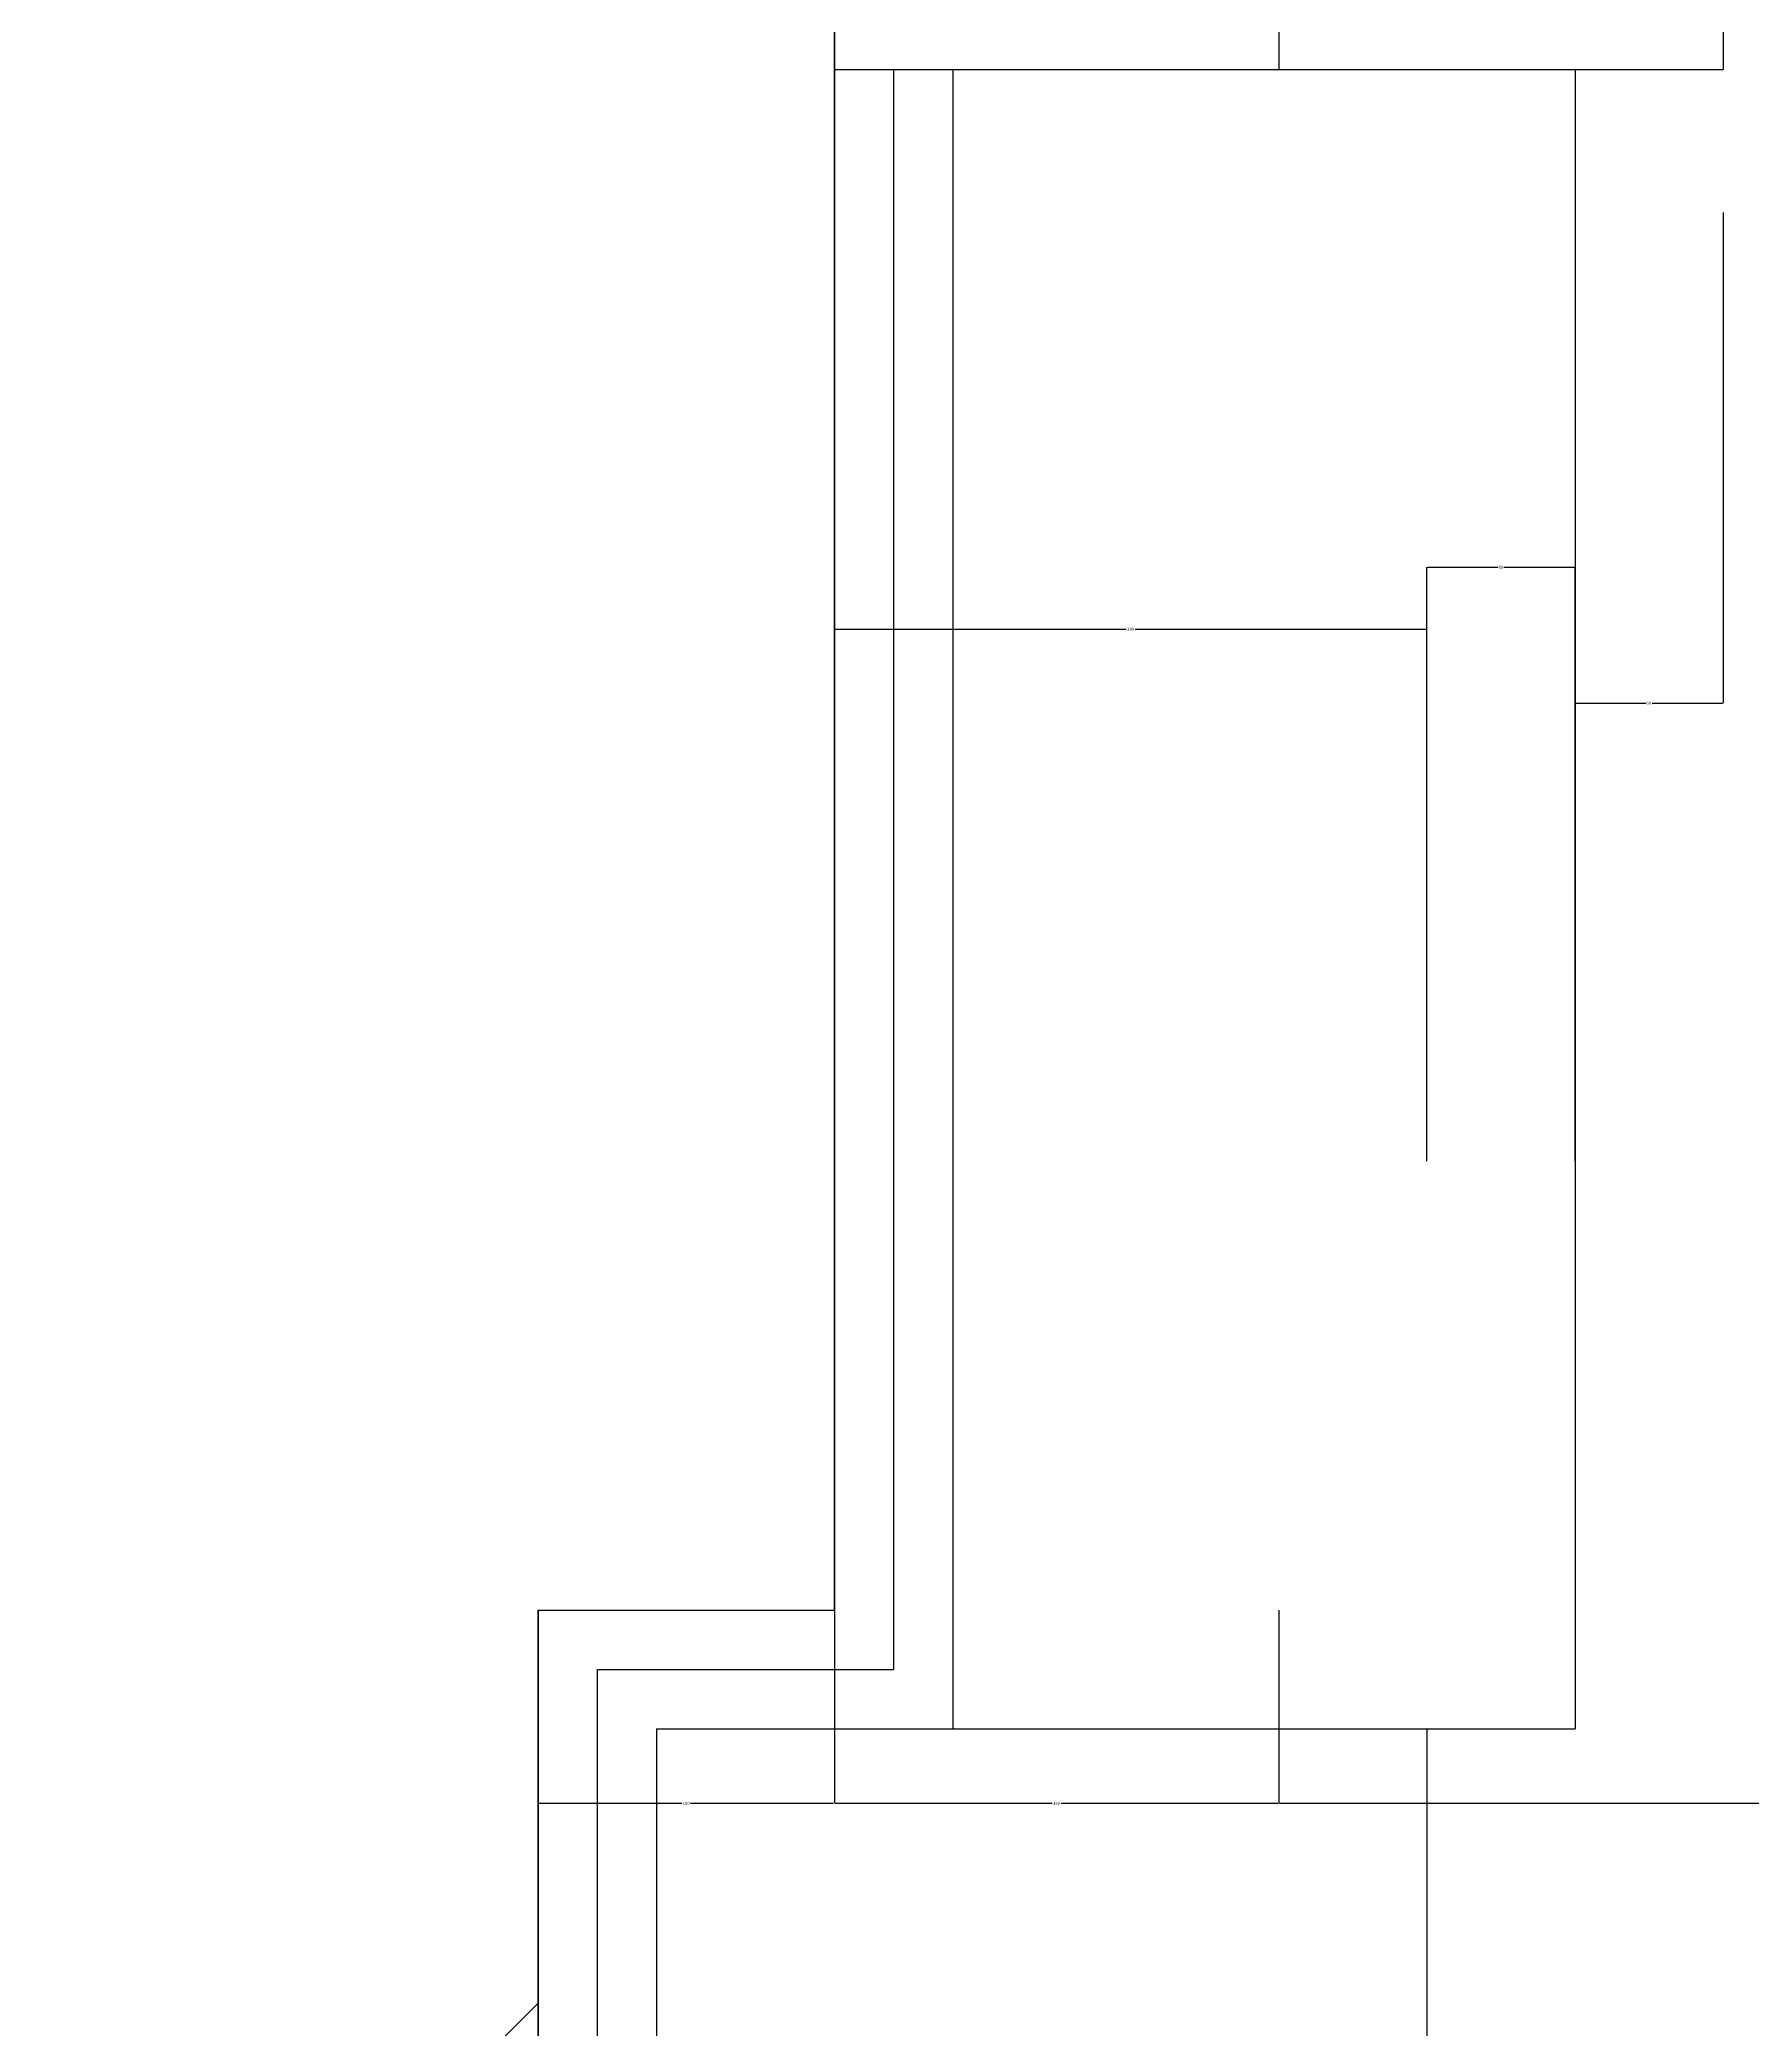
# Model space of a CAD drawing. Header units: metres. Extents: x -2 to 59071, y -2108 to 14272.
# Drawn here: x 55174 to 55751, y 10432 to 11103 of the extents above; entities that cross this region are included whole.
import ezdxf

# ---------------------------------------------------------------- set-up
doc = ezdxf.new("R2010")
doc.units = ezdxf.units.M
for name, color, linetype in [('LAYER1', 254, 'Continuous'), ('PUB_DIM', 3, 'Continuous'), ('PUB_TEXT', 7, 'Continuous'), ('PUB_WALL', 255, 'Continuous'), ('WALL', 255, 'Continuous')]:
    doc.layers.add(name, color=color, linetype=linetype)
doc.dimstyles.get("Standard").update_dxf_attribs({"dimtxt": 2.5, "dimasz": 2.5, "dimexe": 1.25, "dimexo": 0.625, "dimtad": 1, "dimcen": 2.5, "dimazin": 3, "dimtfac": 1, "dimtmove": 0, "dimatfit": 3})

# ---------------------------------------------------------------- blocks, each defined once
blk = doc.blocks.new('*D42')
for p, q in [((55991.96, 10981.78), (55991.96, 10508.25)), ((55591.96, 10573.39), (55591.96, 10508.25)), ((55592.21, 10508.25), (55790.46, 10508.25)), ((55793.46, 10508.25), (55991.71, 10508.25))]:
    blk.add_line(p, q)
at = {"layer": 'Defpoints'}
for p in [(55991.96, 10981.78), (55591.96, 10573.39), (55591.96, 10508.25)]:
    blk.add_point(p, dxfattribs=at)
at = {"layer": 'PUB_DIM', "insert": (55791.96, 10508.25), "char_height": 1, "attachment_point": 5}
blk.add_mtext('400', dxfattribs=at)
blk = doc.blocks.new('*D43')
for p, q in [((55641.96, 10724.98), (55641.96, 10925.4)), ((55642.21, 10925.4), (55665.96, 10925.4)), ((55667.96, 10925.4), (55691.71, 10925.4)), ((55691.96, 10724.98), (55691.96, 10925.4))]:
    blk.add_line(p, q)
at = {"layer": 'Defpoints'}
for p in [(55641.96, 10925.4), (55641.96, 10724.98), (55691.96, 10724.98)]:
    blk.add_point(p, dxfattribs=at)
at = {"layer": 'PUB_DIM', "insert": (55666.96, 10925.4), "char_height": 1, "attachment_point": 5}
blk.add_mtext('50', dxfattribs=at)
blk = doc.blocks.new('*D44')
for p, q in [((55741.96, 11045.08), (55741.96, 10879.49)), ((55691.96, 10829.49), (55691.96, 10879.49)), ((55692.21, 10879.49), (55715.96, 10879.49)), ((55717.96, 10879.49), (55741.71, 10879.49))]:
    blk.add_line(p, q)
at = {"layer": 'Defpoints'}
for p in [(55741.96, 11045.08), (55691.96, 10879.49), (55691.96, 10829.49)]:
    blk.add_point(p, dxfattribs=at)
at = {"layer": 'PUB_DIM', "insert": (55716.96, 10879.49), "char_height": 1, "attachment_point": 5}
blk.add_mtext('50', dxfattribs=at)
blk = doc.blocks.new('*D46')
for p, q in [((55441.96, 10724.98), (55441.96, 10904.49)), ((55442.21, 10904.49), (55540.46, 10904.49)), ((55543.46, 10904.49), (55641.71, 10904.49)), ((55641.96, 10724.98), (55641.96, 10904.49))]:
    blk.add_line(p, q)
at = {"layer": 'Defpoints'}
for p in [(55441.96, 10904.49), (55441.96, 10724.98), (55641.96, 10724.98)]:
    blk.add_point(p, dxfattribs=at)
at = {"layer": 'PUB_DIM', "insert": (55541.96, 10904.49), "char_height": 1, "attachment_point": 5}
blk.add_mtext('200', dxfattribs=at)
blk = doc.blocks.new('*D47')
for p, q in [((55441.96, 10573.39), (55441.96, 10508.25)), ((55591.96, 10573.39), (55591.96, 10508.25)), ((55442.21, 10508.25), (55515.46, 10508.25)), ((55518.46, 10508.25), (55591.71, 10508.25))]:
    blk.add_line(p, q)
at = {"layer": 'Defpoints'}
for p in [(55441.96, 10573.39), (55591.96, 10573.39), (55441.96, 10508.25)]:
    blk.add_point(p, dxfattribs=at)
at = {"layer": 'PUB_DIM', "insert": (55516.96, 10508.25), "char_height": 1, "attachment_point": 5}
blk.add_mtext('150', dxfattribs=at)
blk = doc.blocks.new('*D48')
for p, q in [((55341.96, 10573.39), (55341.96, 10508.25)), ((55441.96, 10573.39), (55441.96, 10508.25)), ((55342.21, 10508.25), (55390.46, 10508.25)), ((55393.46, 10508.25), (55441.71, 10508.25))]:
    blk.add_line(p, q)
at = {"layer": 'Defpoints'}
for p in [(55341.96, 10573.39), (55441.96, 10573.39), (55341.96, 10508.25)]:
    blk.add_point(p, dxfattribs=at)
at = {"layer": 'PUB_DIM', "insert": (55391.96, 10508.25), "char_height": 1, "attachment_point": 5}
blk.add_mtext('100', dxfattribs=at)

msp = doc.modelspace()

# ---------------------------------------------------------------- hatches: boundary and pattern name
at = {"layer": 'PUB_TEXT'}
h = msp.add_hatch(dxfattribs=at)
h.set_pattern_fill('AN31C', scale=1000)
h.set_pattern_definition([(45, (0, 0), (-2245.06, 2245.06), [])])
h.paths.add_polyline_path([(53641.96, 10573.39), (53641.96, 10773.39), (53641.96, 10823.39), (53641.96, 11173.39), (52441.96, 11173.39), (52441.96, 10823.39), (52441.96, 10773.39), (52441.96, 10573.39), (51356.56, 10573.39), (51356.56, 10393.39), (52441.96, 10393.39), (52441.96, 9464.53), (53641.96, 9464.53), (53641.96, 10393.39), (55041.96, 10393.39), (55041.96, 9823.39), (55341.96, 9823.39), (55341.96, 10573.39), (55441.96, 10573.39), (55441.96, 11773.39), (55291.96, 11773.39), (55291.96, 12193.39), (55341.96, 12193.39), (55341.96, 12273.39), (55141.96, 12273.39), (55141.96, 11233.39), (55081.96, 11233.39), (55081.96, 11173.39), (55141.96, 11173.39), (55141.96, 10698.34), (55141.96, 10648.34), (55141.96, 10573.39)])

# ---------------------------------------------------------------- linework, layer by layer
at = {"layer": 'LAYER1'}
for p, q in [((55591.96, 11293.39), (55591.96, 11093.39)), ((55741.96, 11293.39), (55741.96, 11093.39)), ((55441.96, 11093.39), (55591.96, 11093.39)), ((55461.96, 11093.39), (55461.96, 10553.39)), ((55481.96, 11093.39), (55481.96, 10533.39)), ((55591.96, 11093.39), (55741.96, 11093.39)), ((55691.96, 11093.39), (55691.96, 10533.39)), ((55361.96, 10553.39), (55361.96, 9843.39)), ((55361.96, 10553.39), (55461.96, 10553.39)), ((55381.96, 10533.39), (55381.96, 9863.39)), ((55381.96, 10533.39), (55481.96, 10533.39)), ((55481.96, 10533.39), (55691.96, 10533.39)), ((55641.96, 10533.39), (55641.96, 8467.43))]:
    msp.add_line(p, q, dxfattribs=at)
at = {"layer": 'PUB_WALL'}
msp.add_lwpolyline([(52441.96, 9464.53), (53641.96, 9464.53), (53641.96, 10393.39), (55041.96, 10393.39), (55041.96, 10393.39), (55041.96, 9823.39), (55341.96, 9823.39), (55341.96, 10573.39), (55441.96, 10573.39), (55441.96, 11773.39), (55291.96, 11773.39), (55291.96, 12193.39), (55341.96, 12193.39), (55341.96, 12273.39), (55141.96, 12273.39), (55141.96, 11233.39), (55081.96, 11233.39), (55081.96, 11173.39), (55141.96, 11173.39), (55141.96, 10573.39), (53641.96, 10573.39), (53641.96, 11173.39), (52441.96, 11173.39)], dxfattribs=at)
at = {"layer": 'WALL'}
for p, q in [((55441.96, 11773.39), (55441.96, 10573.39)), ((55341.96, 10573.39), (55341.96, 9823.39)), ((55341.96, 10573.39), (55441.96, 10573.39))]:
    msp.add_line(p, q, dxfattribs=at)

# ---------------------------------------------------------------- dimensions: what is measured, and where the dimension line sits
at = {"layer": 'PUB_DIM'}
for base, p1, p2, picture, middle in [((55691.96, 10879.49), (55691.96, 10829.49), (55741.96, 11045.08), '*D44', (55716.96, 10879.49)), ((55591.96, 10508.25), (55591.96, 10573.39), (55991.96, 10981.78), '*D42', (55791.96, 10508.25)), ((55641.96, 10925.4), (55641.96, 10724.98), (55691.96, 10724.98), '*D43', (55666.96, 10925.4)), ((55441.96, 10904.49), (55441.96, 10724.98), (55641.96, 10724.98), '*D46', (55541.96, 10904.49)), ((55341.96, 10508.25), (55341.96, 10573.39), (55441.96, 10573.39), '*D48', (55391.96, 10508.25)), ((55441.96, 10508.25), (55441.96, 10573.39), (55591.96, 10573.39), '*D47', (55516.96, 10508.25))]:
    dim = msp.add_linear_dim(base=base, p1=p1, p2=p2, dimstyle='Standard', dxfattribs=at)
    dim.commit()
    dim.dimension.update_dxf_attribs({"geometry": picture, "text_midpoint": middle})

doc.saveas('drawing.dxf')
